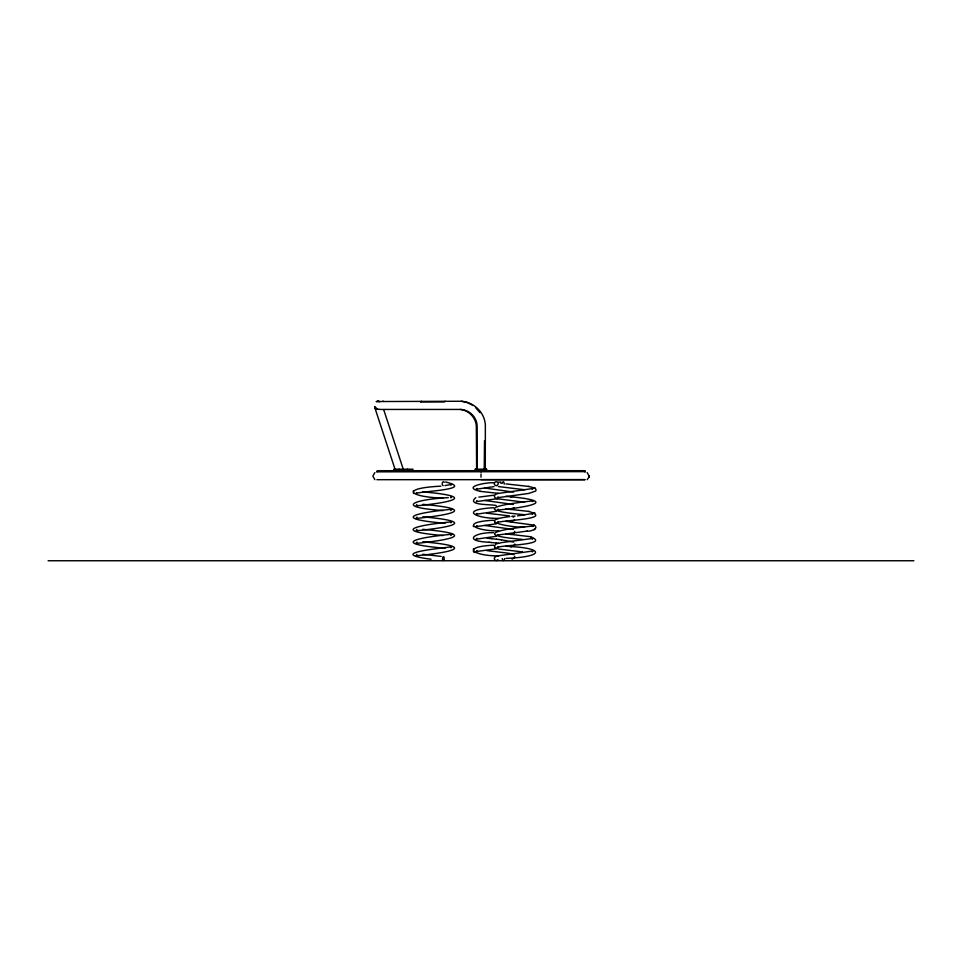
<?xml version="1.0" encoding="UTF-8"?>
<svg xmlns="http://www.w3.org/2000/svg" width="962" height="962" viewBox="0 0 962 962"><rect width="100%" height="100%" fill="white"/><g stroke="black" fill="none" stroke-linecap="round" stroke-linejoin="round"><path stroke-width="1.44" d="M477.068 469.191L477.128 426.166C476.996 417.255 469.6 410.016 460.81 409.439L379.629 409.439M485.293 469.191L485.353 425.613C485.113 412.878 473.989 402.068 461.435 401.25L376.226 401.551M514.778 531.313L513.828 533.357L510.569 534.535M514.754 556.289L514.165 558.008L512.085 559.15M376.9 471.837L585.064 471.645A1.287 1.275 -90 0 0 583.838 470.683L378.186 470.707A1.287 1.275 -90 0 0 376.936 471.681L376.9 471.837A1.299 1.299 0 0 1 378.186 470.707M416.895 554.34L416.173 555.759C446.717 552.958 481.313 546.921 422.691 541.798M416.919 529.389L416.161 530.783C444.348 528.018 482.984 522.234 422.691 516.834M416.907 504.437L416.149 505.832C446.933 502.97 481.168 496.969 422.715 491.847M589.021 477.188L589.153 476.094M514.778 544.059L514.009 545.694L510.786 546.993M416.907 542.111L415.945 543.446C444.973 540.488 482.407 534.656 422.847 529.328M416.907 517.171L415.945 518.482C444.973 515.524 482.395 509.656 422.859 504.353M440.8 486.159C399.038 488.311 409.704 497.126 443.073 498.088M450.853 510.557L451.851 509.259C422.09 512.133 385.69 518.241 445.141 523.28M450.841 535.497L451.851 534.223C422.102 537.109 385.69 543.229 445.141 548.244M493.542 545.189C459.018 546.969 475.529 556.264 498.593 555.844M476.936 550.553L476.298 551.551L496.416 548.773M476.948 525.601L476.298 526.587L496.416 523.785M476.924 500.649L476.274 501.635L496.416 498.833M532.239 551.947L532.695 551.046L497.342 555.964M450.901 497.823L451.623 496.873L450.853 497.174M450.889 522.787L451.623 521.861C422.342 524.591 386.411 530.663 443.193 535.545M450.901 547.727L451.635 546.801C439.947 548.484 385.065 553.27 431.072 559.235M589.021 477.152L587.133 479.689M498.136 509.163L497.522 510.052C526.406 507.479 562.806 501.142 505.82 496.344M476.875 513.371L476.082 514.237L496.38 511.327M476.875 538.311L476.082 539.189L496.38 536.279M476.863 488.407L476.046 489.273L493.975 486.616M532.287 489.309L532.972 488.504L497.15 493.602L494.733 494.985L494.336 496.416L495.334 497.955L497.582 498.833M532.299 514.285L533.008 513.48L517.592 515.86M532.299 539.225L532.864 538.395L501.575 542.616L496.296 543.831L494.324 545.887L495.346 547.907L498.677 549.037L522.366 551.899M450.962 485.101L451.827 484.283L444.949 485.618M413.155 491.378L413.552 490.632M514.49 520.009L510.786 522.017M498.063 546.825L497.258 547.655C498.941 544.853 552.344 545.141 530.303 536.652M498.075 521.873L497.258 522.691C497.775 520.298 555.351 519.492 528.739 511.411M498.051 496.921L497.426 497.715L528.92 493.41L535.762 490.993L536.038 489.538L534.944 488.059L528.715 486.435M514.442 507.599L510.569 509.571M473.256 549.446L473.701 548.725M532.395 501.563L533.273 500.805C506.914 503.739 465.512 509.499 524.651 514.706M532.383 526.515L532.671 526.106C510.966 527.934 464.899 534.547 522.462 539.405M497.955 534.571L497.474 535.064L527.236 531.084M416.69 492.893L415.921 493.53C418.314 491.366 476.455 489.586 445.61 481.986M484.223 469.66L484.511 440.752M533.297 550.733L532.695 551.046M526.935 531.132C530.254 531.866 540.283 528.162 533.742 524.999M374.867 472.558L372.847 476.118L374.867 479.689M445.069 401.25L444.444 401.948L420.43 401.948L421.5 401.25M513.624 496.031L510.81 497.053M376.539 401.623L377.85 401.25M533.97 529.701L534.956 529.232M509.944 516.57C472.727 521.007 512.65 527.765 524.518 527.176M475.841 497.667C465.331 505.892 493.302 504.052 496.272 505.627M379.293 409.331L376.527 409.054M448.328 497.631C415.74 499.35 391.787 506.878 443.193 510.582M478.896 497.113L493.542 495.25M505.94 558.393C544.456 556.95 546.308 547.835 505.808 546.284M493.542 482.768C487.974 482.154 460.185 486.712 480.363 491.378M493.542 507.732C458.513 509.728 475.481 518.674 498.532 518.362M493.542 520.226C458.814 522.065 475.456 531.264 498.605 530.856M493.542 532.707C474.627 532.082 461.844 541.077 489.093 542.267M498.436 482.239L500.865 481.986M512.433 516.317L515.031 516.089M377.645 401.274L379.822 401.635M382.539 401.274L383.513 401.262M393.723 469.191L412.987 469.191M393.723 470.274L412.987 470.274M481 479.653L585.112 479.653L376.888 479.689M48.1 560.75L913.9 560.75M484.559 487.987L513.648 492.111M484.668 500.468L513.443 504.485M484.668 525.456L513.455 529.473M486.928 513.203L509.271 515.897M489.502 538.443L487.109 538.191M487.025 550.649L509.078 553.306L513.888 554.701M441.149 556.421L422.847 554.28M489.369 538.431L491.907 538.696M488.961 542.243L491.486 542.52M480.002 491.329L498.544 493.398M491.847 538.696L496.741 539.237M491.426 542.508L496.296 543.061M501.214 539.778L513.672 542.075M496.681 539.237L499.122 539.526M496.236 543.049L498.532 543.326M505.94 483.886L529.064 486.483M524.663 489.742L498.436 486.58M524.53 502.224L497.138 498.725M505.928 508.862L529.088 511.459M505.808 521.332L534.211 525.156M505.928 533.826L530.699 536.724M498.989 539.514L501.406 539.802M500.685 483.08L502.224 483.345M461.423 401.262L467.364 402.609L472.967 405.447M460.305 409.427C468.867 410.305 476.106 417.869 476.322 426.515L476.623 469.624M378.246 401.262L379.244 401.539M511.916 516.378L513.672 517.087M377.693 409.379L374.663 407.058L376.443 408.994L375.685 408.622L374.663 407.058M533.958 487.59L534.944 488.059M533.982 512.566L534.968 513.035M376.443 408.994L374.567 406.938M473.941 552.02L474.855 552.573M587.133 472.534L589.153 476.118M475.865 407.936L480.002 412.686M374.663 407.166L395.021 469.191M494.721 547.306L495.346 547.907M494.721 522.306L495.346 522.907M413.203 492.857L413.648 493.566M473.184 525.925L473.593 526.671M473.208 550.925L473.605 551.659M383.802 409.98L403.246 469.191M485.87 469.191L485.87 470.274M481 470.695L481 472.005M481 474.038L481 477.188M475.769 469.191L475.769 470.274M407.575 469.191L407.575 470.274M399.134 469.191L399.134 470.274M443.205 485.618A1.936 1.118 -83.7 0 1 442.352 482.948A1.936 1.118 -83.7 0 1 444.24 482.311M502.717 482.311A1.936 0.806 84.4 0 1 503.667 482.01A1.936 0.806 84.4 0 1 504.22 484.187M504.521 558.597A1.936 1.118 83.7 0 1 503.535 560.521A1.936 1.118 83.7 0 1 502.272 558.585M497.943 559.547A1.936 1.924 46.5 0 1 494.745 559.776A1.936 1.924 46.5 0 1 495.743 556.721M585.064 471.681A1.287 1.275 -90 0 0 583.838 470.707A1.299 1.299 0 0 1 585.1 471.837A1.299 1.299 0 0 0 583.814 470.683M533.285 525.781L532.323 526.226L533.285 525.781M486.592 469.191L475.048 469.191L475.048 470.274L486.592 470.274L486.592 469.191M443.795 559.968A1.936 0.806 -84.4 0 0 443.71 556.721A1.936 0.806 -84.4 0 0 442.52 559.078A1.936 0.806 -84.4 0 0 443.795 559.968M496.741 485.545A1.936 1.924 -46.5 0 0 497.643 482.311A1.936 1.924 -46.5 0 0 494.396 483.177A1.936 1.924 -46.5 0 0 496.741 485.545"/></g></svg>
